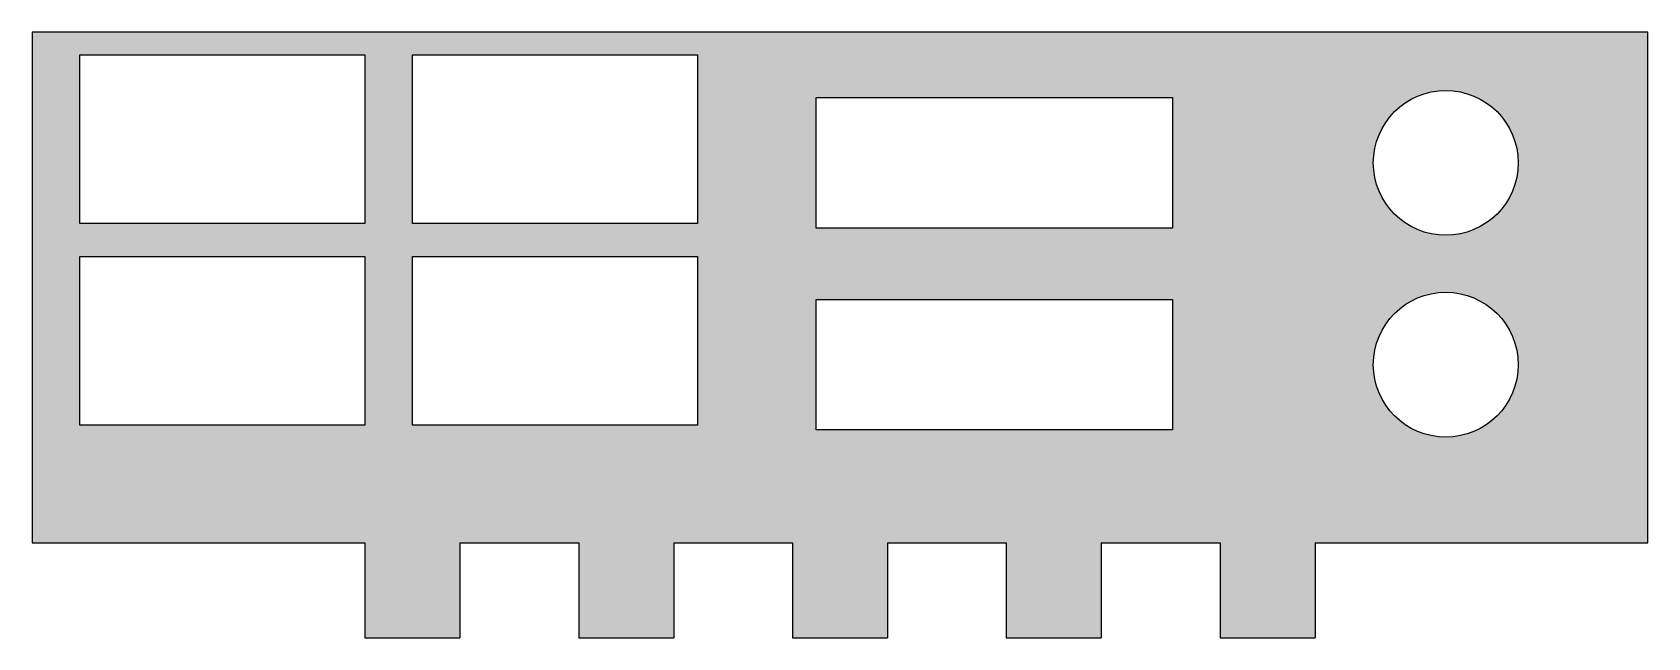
# Model space of a CAD drawing. Header units: inches. Extents: x 0 to 6.8, y 0.2 to 2.75.
import ezdxf

# ---------------------------------------------------------------- set-up
doc = ezdxf.new("R2010")
doc.units = ezdxf.units.IN
doc.layers.add('hrany', color=250, linetype='Continuous')

msp = doc.modelspace()

# ---------------------------------------------------------------- hatches: boundary and pattern name
at = {"layer": 'hrany', "lineweight": -3}
h = msp.add_hatch(color=256, dxfattribs=at)
h.dxf.hatch_style = 1
h.paths.add_polyline_path([(6.8, 2.75), (0, 2.75), (0, 0.6), (1.4, 0.6), (1.4, 0.2), (1.8, 0.2), (1.8, 0.6), (2.3, 0.6), (2.3, 0.2), (2.7, 0.2), (2.7, 0.6), (3.2, 0.6), (3.2, 0.2), (3.6, 0.2), (3.6, 0.6), (4.1, 0.6), (4.1, 0.2), (4.5, 0.2), (4.5, 0.6), (5, 0.6), (5, 0.2), (5.4, 0.2), (5.4, 0.6), (6.8, 0.6)])
h.paths.add_polyline_path([(1.6, 2.655), (2.8, 2.655), (2.8, 1.945), (1.6, 1.945)], flags=16)
h.paths.add_polyline_path([(1.4, 1.945), (0.2, 1.945), (0.2, 2.655), (1.4, 2.655)], flags=16)
h.paths.add_polyline_path([(1.6, 1.805), (2.8, 1.805), (2.8, 1.095), (1.6, 1.095)], flags=16)
h.paths.add_polyline_path([(1.4, 1.805), (1.4, 1.095), (0.2, 1.095), (0.2, 1.805)], flags=16)
h.paths.add_polyline_path([(3.3, 2.475), (4.8, 2.475), (4.8, 1.925), (3.3, 1.925)], flags=16)
h.paths.add_polyline_path([(3.3, 1.625), (4.8, 1.625), (4.8, 1.075), (3.3, 1.075)], flags=16)
h.paths.add_polyline_path([(5.645, 2.2, -1), (6.255, 2.2, -1)], flags=16)
h.paths.add_polyline_path([(6.255, 1.35, -1), (5.645, 1.35, -1)], flags=16)

# ---------------------------------------------------------------- linework, layer by layer
for p, q in [((0, 0.6), (1.4, 0.6)), ((1.4, 0.6), (1.4, 0.2)), ((1.8, 0.6), (2.3, 0.6)), ((1.8, 0.6), (1.8, 0.2)), ((2.3, 0.6), (2.3, 0.2)), ((2.7, 0.6), (3.2, 0.6)), ((2.7, 0.6), (2.7, 0.2)), ((3.2, 0.6), (3.2, 0.2)), ((3.6, 0.6), (4.1, 0.6)), ((3.6, 0.6), (3.6, 0.2)), ((4.1, 0.6), (4.1, 0.2)), ((4.5, 0.6), (5, 0.6)), ((4.5, 0.6), (4.5, 0.2)), ((5, 0.6), (5, 0.2)), ((5.4, 0.6), (6.8, 0.6)), ((5.4, 0.6), (5.4, 0.2))]:
    msp.add_line(p, q, dxfattribs=at)
for points in [[(6.8, 0.6), (6.8, 2.75), (0, 2.75), (0, 0.6)], [(1.4, 0.2), (1.8, 0.2)], [(2.3, 0.2), (2.7, 0.2)], [(3.2, 0.2), (3.6, 0.2)], [(4.1, 0.2), (4.5, 0.2)], [(5, 0.2), (5.4, 0.2)]]:
    msp.add_lwpolyline(points, dxfattribs=at)
for points in [[(0.2, 2.655), (1.4, 2.655), (1.4, 1.945), (0.2, 1.945)], [(1.6, 2.655), (2.8, 2.655), (2.8, 1.945), (1.6, 1.945)], [(3.3, 2.475), (4.8, 2.475), (4.8, 1.925), (3.3, 1.925)], [(0.2, 1.805), (1.4, 1.805), (1.4, 1.095), (0.2, 1.095)], [(1.6, 1.805), (2.8, 1.805), (2.8, 1.095), (1.6, 1.095)], [(3.3, 1.625), (4.8, 1.625), (4.8, 1.075), (3.3, 1.075)]]:
    msp.add_lwpolyline(points, close=True, dxfattribs=at)
for centre in [(5.95, 2.2), (5.95, 1.35)]:
    msp.add_circle(centre, 0.305, dxfattribs=at)

doc.saveas('drawing.dxf')
